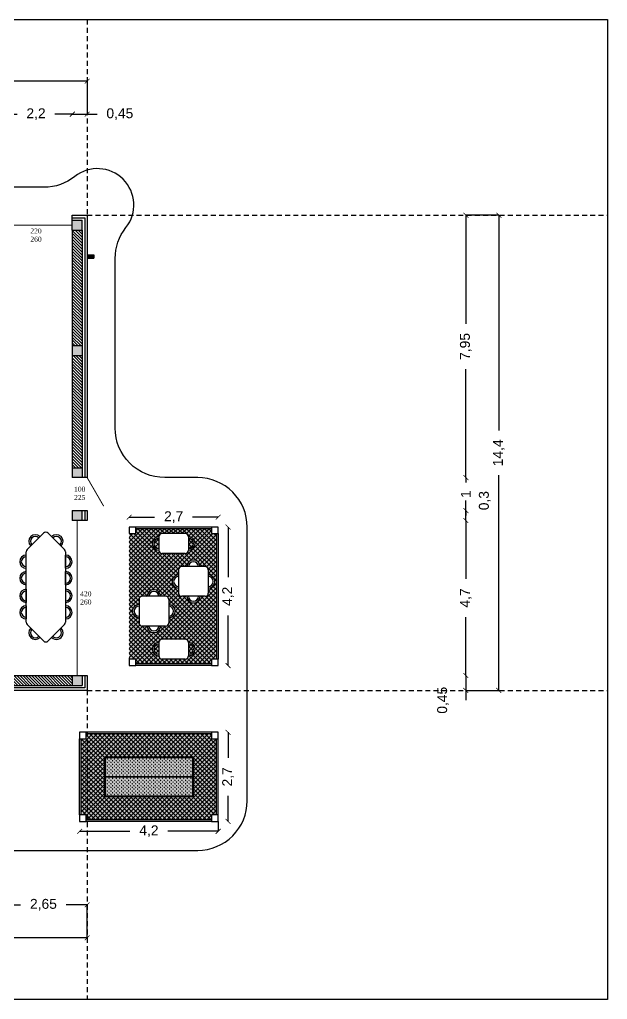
# Model space of a CAD drawing. Header units: millimetres. Extents: x 0 to 2688, y 0 to 2044.
# Drawn here: x 2570.39 to 2588.21, y 2014.14 to 2043.84 of the extents above; entities that cross this region are included whole.
import ezdxf

# ---------------------------------------------------------------- set-up
doc = ezdxf.new("R2010")
doc.units = ezdxf.units.MM
doc.linetypes.add('TRATTEGGIATA', pattern=[0.75, 0.5, -0.25])
doc.styles.get("Standard").update_dxf_attribs({"font": 'arial.ttf'})
doc.linetypes.add('ISOLAMENTO', pattern='A,0.00254,-2.54,[134,ltypeshp.shx,S=2.54,R=0,X=-2.54,Y=0],-5.08,[134,ltypeshp.shx,S=2.54,R=180,X=2.54,Y=0],-2.54', length=10.16254)
doc.dimstyles.new('ISO-25', dxfattribs={"dimtxt": 2.5, "dimasz": 2.5, "dimexe": 1.25, "dimexo": 0.625, "dimtad": 1, "dimtxsty": 'Standard', "dimcen": 2.5, "dimadec": 0, "dimazin": 0, "dimtfac": 1, "dimtmove": 0, "dimatfit": 3, "dimfxl": 1, "dimarcsym": 0})
pattern_1 = [(135, (4634.47287, -403.61022), (-0.067351921, -0.067351921), []), (225, (4634.47287, -403.61022), (0.067351921, -0.067351921), [])]

# ---------------------------------------------------------------- blocks, each defined once
blk = doc.blocks.new('MIS')
h = blk.add_hatch()
h.set_pattern_fill('ANSI31', color=6, scale=0.02, angle=450)
h.set_pattern_definition([(135, (100, 0), (-0.0449012806, -0.0449012806), [])])
h.paths.add_polyline_path([(2558.989, 2023.953), (2558.989, 2023.653), (2563.489, 2023.653), (2563.489, 2023.953)])
h.paths.add_polyline_path([(2558.689, 2029.953), (2558.689, 2023.953), (2558.989, 2023.953), (2558.989, 2029.953)])
h.paths.add_polyline_path([(2558.689, 2034.453), (2558.689, 2033.953), (2558.989, 2033.953), (2558.989, 2034.453)])
h.paths.add_polyline_path([(2558.689, 2033.653), (2558.689, 2033.553), (2558.989, 2033.553), (2558.989, 2033.653)])
h.paths.add_polyline_path([(2558.689, 2030.353), (2558.689, 2030.253), (2558.989, 2030.253), (2558.989, 2030.353)])
h.paths.add_polyline_path([(2558.989, 2030.253), (2558.989, 2029.953), (2559.089, 2029.953), (2559.089, 2030.253)])
h.paths.add_polyline_path([(2558.689, 2037.453), (2558.689, 2035.953), (2558.989, 2035.953), (2559.014, 2035.953), (2559.014, 2036.103), (2558.989, 2036.103), (2558.989, 2037.453)])
h.paths.add_polyline_path([(2558.989, 2037.753), (2558.989, 2037.453), (2559.839, 2037.453), (2559.839, 2036.103), (2559.814, 2036.103), (2559.814, 2035.953), (2559.839, 2035.953), (2559.989, 2035.953), (2560.014, 2035.953), (2560.014, 2036.103), (2559.989, 2036.103), (2559.989, 2037.453), (2560.839, 2037.453), (2560.839, 2036.103), (2560.814, 2036.103), (2560.814, 2035.953), (2560.839, 2035.953), (2560.989, 2035.953), (2561.014, 2035.953), (2561.014, 2036.103), (2560.989, 2036.103), (2560.989, 2037.453), (2561.839, 2037.453), (2561.839, 2036.103), (2561.814, 2036.103), (2561.814, 2035.953), (2561.839, 2035.953), (2561.989, 2035.953), (2562.014, 2035.953), (2562.014, 2036.103), (2561.989, 2036.103), (2561.989, 2037.453), (2562.839, 2037.453), (2562.839, 2036.103), (2562.814, 2036.103), (2562.814, 2035.953), (2562.839, 2035.953), (2562.839, 2035.303), (2564.089, 2035.303), (2564.089, 2035.453), (2562.989, 2035.453), (2562.989, 2037.453), (2563.489, 2037.453), (2563.489, 2037.753)])
h.paths.add_polyline_path([(2563.789, 2037.753), (2563.789, 2037.453), (2564.589, 2037.453), (2564.589, 2037.753)])
h.paths.add_polyline_path([(2565.189, 2037.753), (2565.189, 2035.453), (2565.089, 2035.453), (2565.089, 2035.303), (2565.189, 2035.303), (2565.189, 2032.203), (2565.489, 2032.203), (2565.489, 2032.303), (2566.489, 2032.303), (2566.489, 2029.953), (2566.639, 2029.953), (2566.639, 2032.303), (2569.789, 2032.303), (2569.789, 2033.653), (2569.489, 2033.653), (2569.489, 2032.453), (2566.989, 2032.453), (2566.989, 2032.478), (2566.839, 2032.478), (2566.839, 2032.453), (2565.489, 2032.453), (2565.489, 2033.303), (2566.839, 2033.303), (2566.839, 2033.278), (2566.989, 2033.278), (2566.989, 2033.478), (2566.839, 2033.478), (2566.839, 2033.453), (2565.489, 2033.453), (2565.489, 2034.303), (2566.839, 2034.303), (2566.839, 2034.278), (2566.989, 2034.278), (2566.989, 2034.478), (2566.839, 2034.478), (2566.839, 2034.453), (2565.489, 2034.453), (2565.489, 2035.303), (2566.839, 2035.303), (2566.839, 2035.278), (2566.989, 2035.278), (2566.989, 2035.303), (2567.639, 2035.303), (2567.639, 2036.353), (2567.489, 2036.353), (2567.489, 2035.453), (2565.489, 2035.453), (2565.489, 2037.753)])
h.paths.add_polyline_path([(2569.489, 2036.353), (2569.489, 2033.953), (2569.789, 2033.953), (2569.789, 2036.353)], flags=17)
h.paths.add_polyline_path([(2571.989, 2037.453), (2571.989, 2033.953), (2572.289, 2033.953), (2572.289, 2037.453)])
h.paths.add_polyline_path([(2571.989, 2033.653), (2571.989, 2030.253), (2572.289, 2030.253), (2572.289, 2033.653)])
h.paths.add_polyline_path([(2570.089, 2023.953), (2570.089, 2023.653), (2571.989, 2023.653), (2571.989, 2023.953)])
h.paths.add_polyline_path([(2565.189, 2031.203), (2565.189, 2030.253), (2564.189, 2030.253), (2564.189, 2033.953), (2563.789, 2033.953), (2563.789, 2033.653), (2564.039, 2033.653), (2564.039, 2030.253), (2563.789, 2030.253), (2563.789, 2029.953), (2565.489, 2029.953), (2565.489, 2031.203)])
h.paths.add_polyline_path([(2560.089, 2030.253), (2560.089, 2029.953), (2563.489, 2029.953), (2563.489, 2030.253)])
h.paths.add_polyline_path([(2558.989, 2033.953), (2558.989, 2033.653), (2563.489, 2033.653), (2563.489, 2033.953)])
h.paths.add_polyline_path([(2558.689, 2031.353), (2558.989, 2031.353), (2558.989, 2032.553), (2558.689, 2032.553)])
h = blk.add_hatch(color=6)
h.dxf.hatch_style = 1
h.paths.add_polyline_path([(2565.789, 2023.953), (2565.489, 2023.953), (2565.489, 2023.653), (2565.789, 2023.653)])
h.paths.add_polyline_path([(2567.789, 2023.953), (2567.789, 2023.653), (2568.089, 2023.653), (2568.089, 2023.953)])
h.paths.add_polyline_path([(2572.289, 2023.953), (2571.989, 2023.953), (2571.989, 2023.653), (2572.289, 2023.653)])
h.paths.add_polyline_path([(2570.089, 2023.653), (2570.089, 2023.953), (2569.789, 2023.953), (2569.789, 2023.653)])
h.paths.add_polyline_path([(2572.289, 2028.653), (2572.289, 2028.953), (2571.989, 2028.953), (2571.989, 2028.653)])
h.paths.add_polyline_path([(2569.789, 2030.253), (2569.489, 2030.253), (2569.489, 2029.953), (2569.789, 2029.953)])
h.paths.add_polyline_path([(2572.289, 2030.253), (2571.989, 2030.253), (2571.989, 2029.953), (2572.289, 2029.953)])
h.paths.add_polyline_path([(2571.989, 2033.953), (2571.989, 2033.653), (2572.289, 2033.653), (2572.289, 2033.953)])
h.paths.add_polyline_path([(2571.989, 2037.453), (2572.289, 2037.453), (2572.289, 2037.753), (2571.989, 2037.753)])
h.paths.add_polyline_path([(2569.789, 2037.753), (2569.489, 2037.753), (2569.489, 2037.453), (2569.789, 2037.453)])
h.paths.add_polyline_path([(2563.789, 2037.753), (2563.489, 2037.753), (2563.489, 2037.453), (2563.563, 2037.453), (2563.789, 2037.453)])
h.paths.add_polyline_path([(2563.789, 2033.953), (2563.489, 2033.953), (2563.489, 2033.653), (2563.789, 2033.653)])
h.paths.add_polyline_path([(2563.489, 2029.953), (2563.789, 2029.953), (2563.789, 2030.253), (2563.489, 2030.253)])
h.paths.add_polyline_path([(2558.989, 2033.953), (2558.689, 2033.953), (2558.689, 2033.653), (2558.989, 2033.653)])
h.paths.add_polyline_path([(2558.689, 2030.253), (2558.689, 2029.953), (2558.989, 2029.953), (2558.989, 2030.253)])
h.paths.add_polyline_path([(2558.989, 2037.453), (2558.989, 2037.753), (2558.689, 2037.753), (2558.689, 2037.453)])
h.paths.add_polyline_path([(2558.689, 2023.653), (2558.989, 2023.653), (2558.989, 2023.953), (2558.689, 2023.953)])
h.paths.add_polyline_path([(2563.789, 2023.653), (2563.789, 2023.953), (2563.489, 2023.953), (2563.489, 2023.653)])
at = {"true_color": 0x9e623d, "transparency": 33554687}
h = blk.add_hatch(color=25, dxfattribs=at)
h.paths.add_polyline_path([(2572.639, 2036.703), (2572.589, 2036.703), (2572.589, 2036.603), (2572.639, 2036.603)])
h.paths.add_polyline_path([(2572.589, 2036.703), (2572.489, 2036.703), (2572.489, 2036.603), (2572.589, 2036.603)])
h.paths.add_polyline_path([(2572.489, 2036.703), (2572.439, 2036.703), (2572.439, 2036.603), (2572.489, 2036.603)])
at = {"true_color": 0xa19f8c, "transparency": 33554564}
h = blk.add_hatch(color=253, dxfattribs=at)
h.paths.add_polyline_path([(2573.911, 2028.403), (2573.911, 2028.253), (2573.711, 2028.253), (2573.711, 2024.453), (2573.911, 2024.453), (2573.911, 2024.303), (2576.211, 2024.303), (2576.211, 2024.453), (2576.361, 2024.453), (2576.361, 2028.253), (2576.211, 2028.253), (2576.211, 2028.403)])
h.paths.add_polyline_path([(2575.511, 2024.953, -1), (2575.511, 2024.553, -0.414214), (2575.411, 2024.453), (2574.711, 2024.453, -0.414214), (2574.611, 2024.553, -1), (2574.611, 2024.953, -0.414214), (2574.711, 2025.053), (2575.411, 2025.053, -0.414214)], flags=16)
h.paths.add_polyline_path([(2575.511, 2024.903, -1), (2575.511, 2024.603)], flags=0)
h.paths.add_polyline_path([(2575.461, 2026.353), (2575.311, 2026.353, -0.414214), (2575.211, 2026.453), (2575.211, 2026.603, -1), (2575.211, 2027.003), (2575.211, 2027.153, -0.414214), (2575.311, 2027.253), (2575.461, 2027.253, -1), (2575.861, 2027.253), (2576.011, 2027.253, -0.414214), (2576.111, 2027.153), (2576.111, 2027.003, -1), (2576.111, 2026.603), (2576.111, 2026.453, -0.414214), (2576.011, 2026.353), (2575.861, 2026.353, -1)], flags=16)
h.paths.add_polyline_path([(2574.911, 2025.703), (2574.911, 2025.553, -0.414214), (2574.811, 2025.453), (2574.661, 2025.453, -1), (2574.261, 2025.453), (2574.111, 2025.453, -0.414214), (2574.011, 2025.553), (2574.011, 2025.703, -1), (2574.011, 2026.103), (2574.011, 2026.253, -0.414214), (2574.111, 2026.353), (2574.261, 2026.353, -1), (2574.661, 2026.353), (2574.811, 2026.353, -0.414214), (2574.911, 2026.253), (2574.911, 2026.103, -1)], flags=16)
h.paths.add_polyline_path([(2574.611, 2024.603, -1), (2574.611, 2024.903)], flags=0)
h.paths.add_polyline_path([(2575.411, 2027.653), (2574.711, 2027.653, -0.414214), (2574.611, 2027.753, -1), (2574.611, 2028.153, -0.414214), (2574.711, 2028.253), (2575.411, 2028.253, -0.414214), (2575.511, 2028.153, -1), (2575.511, 2027.753, -0.414214)], flags=16)
h.paths.add_polyline_path([(2575.511, 2028.103, -1), (2575.511, 2027.803)], flags=0)
h.paths.add_polyline_path([(2574.611, 2027.803, -1), (2574.611, 2028.103)], flags=0)
at = {"true_color": 0xffffff, "transparency": 33554687}
h = blk.add_hatch(dxfattribs=at)
h.set_pattern_fill('ANSI37', scale=0.03, angle=90, style=0)
h.set_pattern_definition(pattern_1)
h.paths.add_polyline_path([(2576.211, 2028.253), (2576.211, 2028.403), (2573.911, 2028.403), (2573.911, 2028.253), (2573.711, 2028.253), (2573.711, 2024.453), (2573.911, 2024.453), (2573.911, 2024.303), (2576.211, 2024.303), (2576.211, 2024.453), (2576.361, 2024.453), (2576.361, 2028.253)])
h.paths.add_polyline_path([(2575.461, 2026.353), (2575.311, 2026.353, -0.414214), (2575.211, 2026.453), (2575.211, 2026.603, -1), (2575.211, 2027.003), (2575.211, 2027.153, -0.414214), (2575.311, 2027.253), (2575.461, 2027.253, -1), (2575.861, 2027.253), (2576.011, 2027.253, -0.414214), (2576.111, 2027.153), (2576.111, 2027.003, -1), (2576.111, 2026.603), (2576.111, 2026.453, -0.414214), (2576.011, 2026.353), (2575.861, 2026.353, -1)], flags=16)
h.paths.add_polyline_path([(2575.511, 2024.553, -0.414214), (2575.411, 2024.453), (2574.711, 2024.453, -0.414214), (2574.611, 2024.553, -1), (2574.611, 2024.953, -0.414214), (2574.711, 2025.053), (2575.411, 2025.053, -0.414214), (2575.511, 2024.953, -1)], flags=16)
h.paths.add_polyline_path([(2575.511, 2024.603), (2575.511, 2024.903, -1)], flags=0)
h.paths.add_polyline_path([(2574.911, 2025.703), (2574.911, 2025.553, -0.414214), (2574.811, 2025.453), (2574.661, 2025.453, -1), (2574.261, 2025.453), (2574.111, 2025.453, -0.414214), (2574.011, 2025.553), (2574.011, 2025.703, -1), (2574.011, 2026.103), (2574.011, 2026.253, -0.414214), (2574.111, 2026.353), (2574.261, 2026.353, -1), (2574.661, 2026.353), (2574.811, 2026.353, -0.414214), (2574.911, 2026.253), (2574.911, 2026.103, -1)], flags=16)
h.paths.add_polyline_path([(2574.611, 2024.603, -1), (2574.611, 2024.903)], flags=0)
h.paths.add_polyline_path([(2575.411, 2027.653), (2574.711, 2027.653, -0.414214), (2574.611, 2027.753, -1), (2574.611, 2028.153, -0.414214), (2574.711, 2028.253), (2575.411, 2028.253, -0.414214), (2575.511, 2028.153, -1), (2575.511, 2027.753, -0.414214)], flags=16)
h.paths.add_polyline_path([(2575.511, 2028.103, -1), (2575.511, 2027.803)], flags=0)
h.paths.add_polyline_path([(2574.611, 2027.803, -1), (2574.611, 2028.103)], flags=0)
h = blk.add_hatch(color=7, dxfattribs=at)
h.paths.add_polyline_path([(2575.511, 2024.903), (2575.511, 2024.603, 1)])
h.paths.add_polyline_path([(2574.611, 2024.603), (2574.611, 2024.903, 1)])
h.paths.add_polyline_path([(2574.611, 2027.803), (2574.611, 2028.103, 1)])
h.paths.add_polyline_path([(2575.511, 2027.803, 1), (2575.511, 2028.103)])
at = {"true_color": 0xa19f8c, "transparency": 33554564}
h = blk.add_hatch(color=253, dxfattribs=at)
h.paths.add_polyline_path([(2576.211, 2019.581), (2576.211, 2019.731), (2576.361, 2019.731), (2576.361, 2022.031), (2576.211, 2022.031), (2576.211, 2022.181), (2572.411, 2022.181), (2572.411, 2022.031), (2572.261, 2022.031), (2572.261, 2019.731), (2572.411, 2019.731), (2572.411, 2019.581)])
h.paths.add_polyline_path([(2572.961, 2021.481), (2572.961, 2020.281), (2575.661, 2020.281), (2575.661, 2021.481)], flags=16)
at = {"true_color": 0xffffff, "transparency": 33554687}
h = blk.add_hatch(dxfattribs=at)
h.set_pattern_fill('ANSI37', scale=0.03, angle=90, style=0)
h.set_pattern_definition(pattern_1)
h.paths.add_polyline_path([(2572.411, 2022.181), (2572.411, 2022.031), (2572.261, 2022.031), (2572.261, 2019.731), (2572.411, 2019.731), (2572.411, 2019.581), (2576.211, 2019.581), (2576.211, 2019.731), (2576.361, 2019.731), (2576.361, 2022.031), (2576.211, 2022.031), (2576.211, 2022.181)])
h.paths.add_polyline_path([(2575.661, 2020.281), (2575.661, 2021.481), (2572.961, 2021.481), (2572.961, 2020.281)], flags=16)
at = {"true_color": 0xc8dfa5, "transparency": 33554687}
h = blk.add_hatch(color=9, dxfattribs=at)
h.paths.add_polyline_path([(2572.961, 2020.281), (2575.661, 2020.281), (2575.661, 2021.481), (2572.961, 2021.481)])
h.paths.add_polyline_path([(2572.981, 2020.891), (2575.641, 2020.891), (2575.641, 2021.461), (2572.981, 2021.461)], flags=16)
h.paths.add_polyline_path([(2572.981, 2020.301), (2575.641, 2020.301), (2575.641, 2020.871), (2572.981, 2020.871)], flags=16)
at = {"transparency": 33554687}
h = blk.add_hatch(color=26, dxfattribs=at)
h.paths.add_polyline_path([(2572.981, 2020.871), (2572.981, 2020.301), (2575.641, 2020.301), (2575.641, 2020.871)])
h.paths.add_polyline_path([(2572.981, 2021.461), (2572.981, 2020.891), (2575.641, 2020.891), (2575.641, 2021.461)])
at = {"true_color": 0x83b13e, "transparency": 33554687}
h = blk.add_hatch(dxfattribs=at)
h.set_pattern_fill('GRASS', color=65, scale=0.003, angle=90, style=0)
h.set_pattern_definition([(180, (100, 0), (-0.0538815367, -0.0538815367), [0.0142875, -0.0934755734]), (135, (100, 0), (-0.0538815367, -0.0538815367), [0.0142875, -0.0619125]), (225, (100, 0), (0.0538815367, -0.0538815367), [0.0142875, -0.0619125])])
h.paths.add_polyline_path([(2572.981, 2020.871), (2572.981, 2020.301), (2575.641, 2020.301), (2575.641, 2020.871)])
h.paths.add_polyline_path([(2575.641, 2020.891), (2575.641, 2021.461), (2572.981, 2021.461), (2572.981, 2020.891)])
for p, q in [((2571.989, 2037.453), (2571.989, 2037.903)), ((2571.989, 2037.753), (2572.289, 2037.753)), ((2572.289, 2037.453), (2572.289, 2037.753)), ((2571.989, 2037.453), (2572.289, 2037.453)), ((2571.989, 2037.453), (2571.989, 2029.953)), ((2572.289, 2037.453), (2572.289, 2029.953)), ((2572.439, 2036.703), (2572.639, 2036.703)), ((2572.439, 2036.703), (2572.439, 2036.603)), ((2572.439, 2036.603), (2572.639, 2036.603)), ((2572.489, 2036.703), (2572.489, 2036.603)), ((2572.589, 2036.703), (2572.589, 2036.603)), ((2572.639, 2036.703), (2572.639, 2036.603)), ((2571.989, 2033.953), (2572.289, 2033.953)), ((2571.989, 2033.653), (2572.289, 2033.653)), ((2571.989, 2030.253), (2572.289, 2030.253)), ((2572.439, 2029.953), (2571.989, 2029.953)), ((2571.989, 2028.953), (2572.439, 2028.953)), ((2571.989, 2028.953), (2571.989, 2028.653)), ((2572.289, 2028.653), (2572.289, 2028.953)), ((2572.439, 2028.653), (2571.989, 2028.653)), ((2571.119, 2028.268), (2570.624, 2027.773)), ((2571.755, 2027.773), (2571.26, 2028.268)), ((2573.911, 2028.453), (2573.711, 2028.453)), ((2573.711, 2028.453), (2573.711, 2028.253)), ((2573.711, 2028.253), (2573.911, 2028.253)), ((2573.911, 2028.253), (2573.911, 2028.453)), ((2575.411, 2028.253), (2574.711, 2028.253)), ((2576.411, 2028.453), (2576.211, 2028.453)), ((2576.211, 2028.453), (2576.211, 2028.253)), ((2576.211, 2028.253), (2576.411, 2028.253)), ((2576.411, 2028.253), (2576.411, 2028.453)), ((2574.611, 2028.153), (2574.611, 2027.753)), ((2575.511, 2028.153), (2575.511, 2027.753)), ((2570.594, 2025.566), (2570.594, 2027.703)), ((2571.784, 2027.703), (2571.784, 2025.566)), ((2575.411, 2027.653), (2574.711, 2027.653)), ((2570.594, 2027.203), (2570.594, 2027.603)), ((2571.784, 2027.203), (2571.784, 2027.603)), ((2570.594, 2026.703), (2570.594, 2027.103)), ((2571.784, 2026.703), (2571.784, 2027.103)), ((2575.211, 2027.153), (2575.211, 2026.453)), ((2576.011, 2027.253), (2575.311, 2027.253)), ((2576.111, 2027.153), (2576.111, 2026.453)), ((2570.594, 2026.566), (2570.594, 2026.166)), ((2571.784, 2026.566), (2571.784, 2026.166)), ((2574.011, 2026.253), (2574.011, 2025.553)), ((2574.811, 2026.353), (2574.111, 2026.353)), ((2574.911, 2026.253), (2574.911, 2025.553)), ((2576.011, 2026.353), (2575.311, 2026.353)), ((2570.594, 2026.066), (2570.594, 2025.666)), ((2571.784, 2026.066), (2571.784, 2025.666)), ((2570.624, 2025.495), (2571.119, 2025)), ((2571.26, 2025), (2571.755, 2025.495)), ((2574.811, 2025.453), (2574.111, 2025.453)), ((2574.611, 2024.953), (2574.611, 2024.553)), ((2575.411, 2025.053), (2574.711, 2025.053)), ((2575.511, 2024.953), (2575.511, 2024.553)), ((2573.911, 2024.453), (2573.711, 2024.453)), ((2573.711, 2024.453), (2573.711, 2024.253)), ((2573.911, 2024.253), (2573.911, 2024.453)), ((2575.411, 2024.453), (2574.711, 2024.453)), ((2576.411, 2024.453), (2576.211, 2024.453)), ((2576.211, 2024.453), (2576.211, 2024.253)), ((2576.411, 2024.253), (2576.411, 2024.453)), ((2573.711, 2024.253), (2573.911, 2024.253)), ((2576.211, 2024.253), (2576.411, 2024.253)), ((2569.789, 2023.953), (2572.439, 2023.953)), ((2571.989, 2023.953), (2571.989, 2023.653)), ((2572.289, 2023.953), (2572.289, 2023.653)), ((2569.789, 2023.653), (2572.289, 2023.653)), ((2572.411, 2022.231), (2572.211, 2022.231)), ((2572.211, 2022.231), (2572.211, 2022.031)), ((2572.211, 2022.031), (2572.411, 2022.031)), ((2572.211, 2019.731), (2572.211, 2022.031)), ((2572.411, 2022.031), (2572.411, 2022.231)), ((2576.411, 2022.231), (2576.211, 2022.231)), ((2576.211, 2022.231), (2576.211, 2022.031)), ((2576.211, 2022.031), (2576.411, 2022.031)), ((2576.411, 2022.031), (2576.411, 2022.231)), ((2572.411, 2019.731), (2572.211, 2019.731)), ((2572.211, 2019.731), (2572.211, 2019.531)), ((2572.411, 2019.531), (2572.411, 2019.731)), ((2576.411, 2019.731), (2576.211, 2019.731)), ((2576.211, 2019.731), (2576.211, 2019.531)), ((2576.411, 2019.531), (2576.411, 2019.731)), ((2572.211, 2019.531), (2572.411, 2019.531)), ((2576.211, 2019.531), (2576.411, 2019.531))]:
    blk.add_line(p, q)
blk.add_lwpolyline([(2557.689, 2036.596), (2557.689, 2024.809, -0.169472), (2557.364, 2023.876, 0.892135), (2558.913, 2022.327, -0.169472), (2559.846, 2022.653), (2562.289, 2022.653, -0.414214), (2563.789, 2021.153), (2563.789, 2020.153, 0.414214), (2565.289, 2018.653), (2575.789, 2018.653, 0.414214), (2577.289, 2020.153), (2577.289, 2028.453, 0.414214), (2575.789, 2029.953), (2574.789, 2029.953, -0.414214), (2573.289, 2031.453), (2573.289, 2036.596, -0.169472), (2573.615, 2037.529, 0.892135), (2572.066, 2039.078, -0.169472), (2571.133, 2038.753), (2559.846, 2038.753, -0.169472), (2558.913, 2039.078, 0.892135), (2557.364, 2037.529, -0.169472)], format="xyb", close=True)
for points in [[(2571.989, 2037.903), (2572.439, 2037.903), (2572.439, 2029.953)], [(2572.439, 2028.953), (2572.439, 2028.653)], [(2576.211, 2028.453), (2573.911, 2028.453)], [(2576.211, 2028.403), (2573.911, 2028.403)], [(2576.361, 2028.253), (2576.361, 2024.453)], [(2576.411, 2028.253), (2576.411, 2024.453)], [(2576.211, 2024.303), (2573.911, 2024.303)], [(2576.211, 2024.253), (2573.911, 2024.253)], [(2572.439, 2023.953), (2572.439, 2023.503), (2569.789, 2023.503)], [(2572.261, 2019.731), (2572.261, 2022.031)], [(2576.211, 2022.231), (2572.411, 2022.231)], [(2576.211, 2022.181), (2572.411, 2022.181)], [(2576.361, 2019.731), (2576.361, 2022.031)], [(2576.411, 2019.731), (2576.411, 2022.031)], [(2576.211, 2019.581), (2572.411, 2019.581)], [(2576.211, 2019.531), (2572.411, 2019.531)]]:
    blk.add_lwpolyline(points)
at = {"linetype": 'ISOLAMENTO', "ltscale": 0.007}
for points in [[(2571.989, 2037.828), (2572.364, 2037.828), (2572.364, 2029.953)], [(2572.364, 2028.953), (2572.364, 2028.653)], [(2572.364, 2023.953), (2572.364, 2023.578), (2569.789, 2023.578)]]:
    blk.add_lwpolyline(points, dxfattribs=at)
at = {"color": 152, "true_color": 0x2776bb, "const_width": 0.03}
for points in [[(2569.789, 2037.603), (2571.989, 2037.603)], [(2572.139, 2028.653), (2572.139, 2023.953)]]:
    blk.add_lwpolyline(points, dxfattribs=at)
at = {"color": 116, "true_color": 0x136734, "const_width": 0.03}
blk.add_lwpolyline([(2572.439, 2029.953), (2572.939, 2029.087)], dxfattribs=at)
for points in [[(2572.961, 2020.281), (2575.661, 2020.281), (2575.661, 2021.481), (2572.961, 2021.481)], [(2572.981, 2020.891), (2575.641, 2020.891), (2575.641, 2021.461), (2572.981, 2021.461)], [(2572.981, 2020.301), (2575.641, 2020.301), (2575.641, 2020.871), (2572.981, 2020.871)]]:
    blk.add_lwpolyline(points, close=True)
for centre, radius, start, end in [((2570.871, 2028.021), 0.2, 45, 225), ((2571.189, 2028.198), 0.1, 45, 135), ((2571.508, 2028.021), 0.2, 315, 135), ((2574.711, 2028.153), 0.1, 90, 180), ((2575.411, 2028.153), 0.1, 0, 90), ((2570.871, 2028.021), 0.15, 45, 225), ((2571.508, 2028.021), 0.15, 315, 135), ((2574.611, 2027.953), 0.2, 90, 270), ((2574.611, 2027.953), 0.15, 90, 270), ((2575.511, 2027.953), 0.2, 270, 90), ((2575.511, 2027.953), 0.15, 270, 90), ((2570.694, 2027.703), 0.1, 135, 180), ((2571.684, 2027.703), 0.1, 0, 45), ((2574.711, 2027.753), 0.1, 180, 270), ((2575.411, 2027.753), 0.1, 270, 0), ((2570.594, 2027.403), 0.2, 90, 270), ((2570.594, 2027.403), 0.15, 90, 270), ((2571.784, 2027.403), 0.2, 270, 90), ((2571.784, 2027.403), 0.15, 270, 90), ((2575.661, 2027.253), 0.2, 0, 180), ((2575.661, 2027.253), 0.15, 0, 180), ((2570.594, 2026.903), 0.2, 90, 270), ((2570.594, 2026.903), 0.15, 90, 270), ((2571.784, 2026.903), 0.2, 270, 90), ((2571.784, 2026.903), 0.15, 270, 90), ((2575.311, 2027.153), 0.1, 90, 180), ((2576.011, 2027.153), 0.1, 0, 90), ((2575.211, 2026.803), 0.2, 90, 270), ((2575.211, 2026.803), 0.15, 90, 270), ((2576.111, 2026.803), 0.2, 270, 90), ((2576.111, 2026.803), 0.15, 270, 90), ((2570.594, 2026.366), 0.2, 90, 270), ((2570.594, 2026.366), 0.15, 90, 270), ((2571.784, 2026.366), 0.2, 270, 90), ((2571.784, 2026.366), 0.15, 270, 90), ((2574.461, 2026.353), 0.2, 0, 180), ((2574.461, 2026.353), 0.15, 0, 180), ((2575.311, 2026.453), 0.1, 180, 270), ((2576.011, 2026.453), 0.1, 270, 0), ((2574.111, 2026.253), 0.1, 90, 180), ((2574.811, 2026.253), 0.1, 0, 90), ((2575.661, 2026.353), 0.2, 180, 0), ((2575.661, 2026.353), 0.15, 180, 0), ((2570.594, 2025.866), 0.2, 90, 270), ((2570.594, 2025.866), 0.15, 90, 270), ((2571.784, 2025.866), 0.2, 270, 90), ((2571.784, 2025.866), 0.15, 270, 90), ((2574.011, 2025.903), 0.2, 90, 270), ((2574.011, 2025.903), 0.15, 90, 270), ((2574.911, 2025.903), 0.2, 270, 90), ((2574.911, 2025.903), 0.15, 270, 90), ((2570.694, 2025.566), 0.1, 180, 225), ((2571.684, 2025.566), 0.1, 315, 0), ((2574.111, 2025.553), 0.1, 180, 270), ((2574.811, 2025.553), 0.1, 270, 0), ((2570.871, 2025.248), 0.2, 135, 315), ((2570.871, 2025.248), 0.15, 135, 315), ((2571.508, 2025.248), 0.2, 225, 45), ((2571.508, 2025.248), 0.15, 225, 45), ((2574.461, 2025.453), 0.2, 180, 0), ((2574.461, 2025.453), 0.15, 180, 0), ((2571.189, 2025.071), 0.1, 225, 315), ((2574.611, 2024.753), 0.2, 90, 270), ((2574.711, 2024.953), 0.1, 90, 180), ((2575.411, 2024.953), 0.1, 0, 90), ((2575.511, 2024.753), 0.2, 270, 90), ((2574.611, 2024.753), 0.15, 90, 270), ((2575.511, 2024.753), 0.15, 270, 90), ((2574.711, 2024.553), 0.1, 180, 270), ((2575.411, 2024.553), 0.1, 270, 0)]:
    blk.add_arc(centre, radius, start, end)
at = {"color": 159, "linetype": 'TRATTEGGIATA', "ltscale": 0.3, "true_color": 0x22346e, "char_height": 0.15, "attachment_point": 3}
for s, insert in [('\\pxqc;{\\fTimes New Roman|b0|i0|c0|p18;220\\P260}', (2571.068, 2037.503)), ('\\pxqc;{\\fTimes New Roman|b0|i0|c0|p18;420\\P260}', (2572.578, 2026.504))]:
    blk.add_mtext_dynamic_manual_height_columns(s, width=0.35764, gutter_width=12.5, heights=[0], dxfattribs=dict(at, insert=insert))
at = {"color": 116, "true_color": 0x136734, "insert": (2572.393, 2029.274), "char_height": 0.15, "attachment_point": 9}
blk.add_mtext_dynamic_manual_height_columns('\\pxqc;{\\fTimes New Roman|b0|i0|c0|p18;100\\P225}', width=0.35764, gutter_width=12.5, heights=[0], dxfattribs=at)
blk = doc.blocks.new('_ArchTick')
at = {"color": 0, "linetype": 'ByBlock', "const_width": 0.15}
blk.add_lwpolyline([(-0.5, -0.5), (0.5, 0.5)], dxfattribs=at)
blk = doc.blocks.new('*D7')
at = {"color": 0, "lineweight": -2, "transparency": 16777216}
for p, q in [((2584.916, 2037.903), (2584.916, 2031.377)), ((2584.916, 2023.503), (2584.916, 2030.028))]:
    blk.add_line(p, q, dxfattribs=at)
at = {"layer": 'Defpoints', "color": 0, "transparency": 16777216}
for p in [(2572.439, 2037.903), (2572.439, 2023.503), (2584.916, 2023.503)]:
    blk.add_point(p, dxfattribs=at)
at = {"color": 0, "lineweight": -2, "transparency": 16777216, "xscale": 0.15, "yscale": 0.15, "zscale": 0.15}
for p, rotation in [((2584.916, 2037.903), 90), ((2584.916, 2023.503), 270)]:
    blk.add_blockref('_ArchTick', p, dxfattribs=dict(at, rotation=rotation))
at = {"color": 0, "transparency": 16777216, "insert": (2584.916, 2030.703), "char_height": 0.3, "attachment_point": 5, "rotation": 90}
blk.add_mtext('14,4', dxfattribs=at)
blk = doc.blocks.new('*D10')
at = {"color": 0, "lineweight": -2, "transparency": 16777216}
for p, q in [((2583.916, 2037.903), (2583.916, 2034.617)), ((2583.916, 2029.953), (2583.916, 2033.238))]:
    blk.add_line(p, q, dxfattribs=at)
at = {"layer": 'Defpoints', "color": 0, "transparency": 16777216}
for p in [(2572.439, 2037.903), (2572.439, 2029.953), (2583.916, 2029.953)]:
    blk.add_point(p, dxfattribs=at)
at = {"color": 0, "lineweight": -2, "transparency": 16777216, "xscale": 0.15, "yscale": 0.15, "zscale": 0.15}
for p, rotation in [((2583.916, 2037.903), 90), ((2583.916, 2029.953), 270)]:
    blk.add_blockref('_ArchTick', p, dxfattribs=dict(at, rotation=rotation))
at = {"color": 0, "transparency": 16777216, "insert": (2583.916, 2033.928), "char_height": 0.3, "attachment_point": 5, "rotation": 90}
blk.add_mtext('7,95', dxfattribs=at)
blk = doc.blocks.new('*D11')
at = {"color": 0, "lineweight": -2, "transparency": 16777216}
for p, q in [((2583.916, 2029.953), (2583.916, 2030.103)), ((2583.916, 2029.953), (2583.916, 2029.808)), ((2583.916, 2028.953), (2583.916, 2029.097)), ((2583.916, 2028.953), (2583.916, 2028.803))]:
    blk.add_line(p, q, dxfattribs=at)
at = {"layer": 'Defpoints', "color": 0, "transparency": 16777216}
for p in [(2572.439, 2029.953), (2572.439, 2028.953), (2583.916, 2028.953)]:
    blk.add_point(p, dxfattribs=at)
at = {"color": 0, "lineweight": -2, "transparency": 16777216, "xscale": 0.15, "yscale": 0.15, "zscale": 0.15}
for p, rotation in [((2583.916, 2029.953), 270), ((2583.916, 2028.953), 90)]:
    blk.add_blockref('_ArchTick', p, dxfattribs=dict(at, rotation=rotation))
at = {"color": 0, "transparency": 16777216, "insert": (2583.916, 2029.453), "char_height": 0.3, "attachment_point": 5, "rotation": 90}
blk.add_mtext('1', dxfattribs=at)
blk = doc.blocks.new('*D12')
at = {"color": 0, "lineweight": -2, "transparency": 16777216}
for p, q in [((2583.916, 2028.653), (2583.916, 2026.882)), ((2583.916, 2023.953), (2583.916, 2025.723))]:
    blk.add_line(p, q, dxfattribs=at)
at = {"layer": 'Defpoints', "color": 0, "transparency": 16777216}
for p in [(2572.439, 2028.653), (2583.916, 2028.653), (2572.439, 2023.953)]:
    blk.add_point(p, dxfattribs=at)
at = {"color": 0, "lineweight": -2, "transparency": 16777216, "xscale": 0.15, "yscale": 0.15, "zscale": 0.15}
for p, rotation in [((2583.916, 2028.653), 90), ((2583.916, 2023.953), 270)]:
    blk.add_blockref('_ArchTick', p, dxfattribs=dict(at, rotation=rotation))
at = {"color": 0, "transparency": 16777216, "insert": (2583.916, 2026.303), "char_height": 0.3, "attachment_point": 5, "rotation": 90}
blk.add_mtext('4,7', dxfattribs=at)
blk = doc.blocks.new('*D13')
at = {"color": 0, "lineweight": -2, "transparency": 16777216}
for p, q in [((2583.916, 2028.953), (2583.916, 2029.253)), ((2583.916, 2028.653), (2583.916, 2028.953)), ((2583.916, 2028.653), (2583.916, 2028.503))]:
    blk.add_line(p, q, dxfattribs=at)
at = {"layer": 'Defpoints', "color": 0, "transparency": 16777216}
for p in [(2572.439, 2028.953), (2583.916, 2028.953), (2572.439, 2028.653)]:
    blk.add_point(p, dxfattribs=at)
at = {"color": 0, "lineweight": -2, "transparency": 16777216, "xscale": 0.15, "yscale": 0.15, "zscale": 0.15}
for p, rotation in [((2583.916, 2028.953), 270), ((2583.916, 2028.653), 90)]:
    blk.add_blockref('_ArchTick', p, dxfattribs=dict(at, rotation=rotation))
at = {"color": 0, "transparency": 16777216, "insert": (2584.49, 2029.253), "char_height": 0.3, "attachment_point": 5, "rotation": 90}
blk.add_mtext('0,3', dxfattribs=at)
blk = doc.blocks.new('*D15')
at = {"color": 0, "lineweight": -2, "transparency": 16777216}
for p, q in [((2573.711, 2028.753), (2574.485, 2028.753)), ((2576.411, 2028.753), (2575.636, 2028.753))]:
    blk.add_line(p, q, dxfattribs=at)
at = {"layer": 'Defpoints', "color": 0, "transparency": 16777216}
for p in [(2576.411, 2028.753), (2573.711, 2028.453), (2576.411, 2028.453)]:
    blk.add_point(p, dxfattribs=at)
at = {"color": 0, "lineweight": -2, "transparency": 16777216, "xscale": 0.15, "yscale": 0.15, "zscale": 0.15, "rotation": 180}
blk.add_blockref('_ArchTick', (2573.711, 2028.753), dxfattribs=at)
at = {"color": 0, "lineweight": -2, "transparency": 16777216, "xscale": 0.15, "yscale": 0.15, "zscale": 0.15}
blk.add_blockref('_ArchTick', (2576.411, 2028.753), dxfattribs=at)
at = {"color": 0, "transparency": 16777216, "insert": (2575.061, 2028.753), "char_height": 0.3, "attachment_point": 5}
blk.add_mtext('2,7', dxfattribs=at)
blk = doc.blocks.new('*D16')
at = {"color": 0, "lineweight": -2, "transparency": 16777216}
for p, q in [((2576.711, 2028.453), (2576.711, 2026.93)), ((2576.711, 2024.253), (2576.711, 2025.775))]:
    blk.add_line(p, q, dxfattribs=at)
at = {"layer": 'Defpoints', "color": 0, "transparency": 16777216}
for p in [(2576.411, 2028.453), (2576.711, 2028.453), (2576.411, 2024.253)]:
    blk.add_point(p, dxfattribs=at)
at = {"color": 0, "lineweight": -2, "transparency": 16777216, "xscale": 0.15, "yscale": 0.15, "zscale": 0.15}
for p, rotation in [((2576.711, 2028.453), 90), ((2576.711, 2024.253), 270)]:
    blk.add_blockref('_ArchTick', p, dxfattribs=dict(at, rotation=rotation))
at = {"color": 0, "transparency": 16777216, "insert": (2576.711, 2026.353), "char_height": 0.3, "attachment_point": 5, "rotation": 90}
blk.add_mtext('4,2', dxfattribs=at)
blk = doc.blocks.new('*D17')
at = {"color": 0, "lineweight": -2, "transparency": 16777216}
for p, q in [((2583.916, 2023.953), (2583.916, 2024.103)), ((2583.916, 2023.953), (2583.916, 2023.503)), ((2583.916, 2023.503), (2583.916, 2023.203))]:
    blk.add_line(p, q, dxfattribs=at)
at = {"layer": 'Defpoints', "color": 0, "transparency": 16777216}
for p in [(2572.439, 2023.953), (2572.439, 2023.503), (2583.916, 2023.503)]:
    blk.add_point(p, dxfattribs=at)
at = {"color": 0, "lineweight": -2, "transparency": 16777216, "xscale": 0.15, "yscale": 0.15, "zscale": 0.15}
for p, rotation in [((2583.916, 2023.953), 270), ((2583.916, 2023.503), 90)]:
    blk.add_blockref('_ArchTick', p, dxfattribs=dict(at, rotation=rotation))
at = {"color": 0, "transparency": 16777216, "insert": (2583.226, 2023.203), "char_height": 0.3, "attachment_point": 5, "rotation": 90}
blk.add_mtext('0,45', dxfattribs=at)
blk = doc.blocks.new('*D27')
at = {"color": 0, "lineweight": -2, "transparency": 16777216}
for p, q in [((2572.211, 2019.231), (2573.733, 2019.231)), ((2576.411, 2019.231), (2574.888, 2019.231))]:
    blk.add_line(p, q, dxfattribs=at)
at = {"layer": 'Defpoints', "color": 0, "transparency": 16777216}
for p in [(2572.211, 2019.531), (2576.411, 2019.531), (2572.211, 2019.231)]:
    blk.add_point(p, dxfattribs=at)
at = {"color": 0, "lineweight": -2, "transparency": 16777216, "xscale": 0.15, "yscale": 0.15, "zscale": 0.15, "rotation": 180}
blk.add_blockref('_ArchTick', (2572.211, 2019.231), dxfattribs=at)
at = {"color": 0, "lineweight": -2, "transparency": 16777216, "xscale": 0.15, "yscale": 0.15, "zscale": 0.15}
blk.add_blockref('_ArchTick', (2576.411, 2019.231), dxfattribs=at)
at = {"color": 0, "transparency": 16777216, "insert": (2574.311, 2019.231), "char_height": 0.3, "attachment_point": 5}
blk.add_mtext('4,2', dxfattribs=at)
blk = doc.blocks.new('*D28')
at = {"color": 0, "lineweight": -2, "transparency": 16777216}
for p, q in [((2576.711, 2022.231), (2576.711, 2021.457)), ((2576.711, 2019.531), (2576.711, 2020.306))]:
    blk.add_line(p, q, dxfattribs=at)
at = {"layer": 'Defpoints', "color": 0, "transparency": 16777216}
for p in [(2576.411, 2022.231), (2576.711, 2022.231), (2576.411, 2019.531)]:
    blk.add_point(p, dxfattribs=at)
at = {"color": 0, "lineweight": -2, "transparency": 16777216, "xscale": 0.15, "yscale": 0.15, "zscale": 0.15}
for p, rotation in [((2576.711, 2022.231), 90), ((2576.711, 2019.531), 270)]:
    blk.add_blockref('_ArchTick', p, dxfattribs=dict(at, rotation=rotation))
at = {"color": 0, "transparency": 16777216, "insert": (2576.711, 2020.881), "char_height": 0.3, "attachment_point": 5, "rotation": 90}
blk.add_mtext('2,7', dxfattribs=at)
blk = doc.blocks.new('*D31')
at = {"color": 0, "lineweight": -2, "transparency": 16777216}
for p, q in [((2558.539, 2016.003), (2564.813, 2016.003)), ((2572.439, 2016.003), (2566.165, 2016.003))]:
    blk.add_line(p, q, dxfattribs=at)
at = {"layer": 'Defpoints', "color": 0, "transparency": 16777216}
for p in [(2558.539, 2023.503), (2572.439, 2023.503), (2572.439, 2016.003)]:
    blk.add_point(p, dxfattribs=at)
at = {"color": 0, "lineweight": -2, "transparency": 16777216, "xscale": 0.15, "yscale": 0.15, "zscale": 0.15, "rotation": 180}
blk.add_blockref('_ArchTick', (2558.539, 2016.003), dxfattribs=at)
at = {"color": 0, "lineweight": -2, "transparency": 16777216, "xscale": 0.15, "yscale": 0.15, "zscale": 0.15}
blk.add_blockref('_ArchTick', (2572.439, 2016.003), dxfattribs=at)
at = {"color": 0, "transparency": 16777216, "insert": (2565.489, 2016.003), "char_height": 0.3, "attachment_point": 5}
blk.add_mtext('13,9', dxfattribs=at)
blk = doc.blocks.new('*D38')
at = {"color": 0, "lineweight": -2, "transparency": 16777216}
for p, q in [((2569.789, 2017.003), (2570.421, 2017.003)), ((2572.439, 2017.003), (2571.808, 2017.003))]:
    blk.add_line(p, q, dxfattribs=at)
at = {"layer": 'Defpoints', "color": 0, "transparency": 16777216}
for p in [(2569.789, 2023.503), (2572.439, 2023.503), (2572.439, 2017.003)]:
    blk.add_point(p, dxfattribs=at)
at = {"color": 0, "lineweight": -2, "transparency": 16777216, "xscale": 0.15, "yscale": 0.15, "zscale": 0.15, "rotation": 180}
blk.add_blockref('_ArchTick', (2569.789, 2017.003), dxfattribs=at)
at = {"color": 0, "lineweight": -2, "transparency": 16777216, "xscale": 0.15, "yscale": 0.15, "zscale": 0.15}
blk.add_blockref('_ArchTick', (2572.439, 2017.003), dxfattribs=at)
at = {"color": 0, "transparency": 16777216, "insert": (2571.114, 2017.003), "char_height": 0.3, "attachment_point": 5}
blk.add_mtext('2,65', dxfattribs=at)
blk = doc.blocks.new('*D42')
at = {"color": 0, "lineweight": -2, "transparency": 16777216}
for p, q in [((2558.539, 2041.968), (2564.813, 2041.968)), ((2572.439, 2041.968), (2566.165, 2041.968))]:
    blk.add_line(p, q, dxfattribs=at)
at = {"layer": 'Defpoints', "color": 0, "transparency": 16777216}
for p in [(2572.439, 2041.968), (2558.539, 2034.468), (2572.439, 2034.468)]:
    blk.add_point(p, dxfattribs=at)
at = {"color": 0, "lineweight": -2, "transparency": 16777216, "xscale": 0.15, "yscale": 0.15, "zscale": 0.15, "rotation": 180}
blk.add_blockref('_ArchTick', (2558.539, 2041.968), dxfattribs=at)
at = {"color": 0, "lineweight": -2, "transparency": 16777216, "xscale": 0.15, "yscale": 0.15, "zscale": 0.15}
blk.add_blockref('_ArchTick', (2572.439, 2041.968), dxfattribs=at)
at = {"color": 0, "transparency": 16777216, "insert": (2565.489, 2041.968), "char_height": 0.3, "attachment_point": 5}
blk.add_mtext('13,9', dxfattribs=at)
blk = doc.blocks.new('*D48')
at = {"color": 0, "lineweight": -2, "transparency": 16777216}
for p, q in [((2569.789, 2040.968), (2570.315, 2040.968)), ((2571.989, 2040.968), (2571.463, 2040.968))]:
    blk.add_line(p, q, dxfattribs=at)
at = {"layer": 'Defpoints', "color": 0, "transparency": 16777216}
for p in [(2571.989, 2040.968), (2569.789, 2037.903), (2571.989, 2037.903)]:
    blk.add_point(p, dxfattribs=at)
at = {"color": 0, "lineweight": -2, "transparency": 16777216, "xscale": 0.15, "yscale": 0.15, "zscale": 0.15, "rotation": 180}
blk.add_blockref('_ArchTick', (2569.789, 2040.968), dxfattribs=at)
at = {"color": 0, "lineweight": -2, "transparency": 16777216, "xscale": 0.15, "yscale": 0.15, "zscale": 0.15}
blk.add_blockref('_ArchTick', (2571.989, 2040.968), dxfattribs=at)
at = {"color": 0, "transparency": 16777216, "insert": (2570.889, 2040.968), "char_height": 0.3, "attachment_point": 5}
blk.add_mtext('2,2', dxfattribs=at)
blk = doc.blocks.new('*D49')
at = {"color": 0, "lineweight": -2, "transparency": 16777216}
for p, q in [((2571.989, 2040.968), (2571.839, 2040.968)), ((2571.989, 2040.968), (2572.439, 2040.968)), ((2572.439, 2040.968), (2572.739, 2040.968))]:
    blk.add_line(p, q, dxfattribs=at)
at = {"layer": 'Defpoints', "color": 0, "transparency": 16777216}
for p in [(2572.439, 2040.968), (2571.989, 2037.903), (2572.439, 2037.903)]:
    blk.add_point(p, dxfattribs=at)
at = {"color": 0, "lineweight": -2, "transparency": 16777216, "xscale": 0.15, "yscale": 0.15, "zscale": 0.15}
blk.add_blockref('_ArchTick', (2571.989, 2040.968), dxfattribs=at)
at = {"color": 0, "lineweight": -2, "transparency": 16777216, "xscale": 0.15, "yscale": 0.15, "zscale": 0.15, "rotation": 180}
blk.add_blockref('_ArchTick', (2572.439, 2040.968), dxfattribs=at)
at = {"color": 0, "transparency": 16777216, "insert": (2573.43, 2040.968), "char_height": 0.3, "attachment_point": 5}
blk.add_mtext('0,45', dxfattribs=at)

msp = doc.modelspace()

# ---------------------------------------------------------------- linework, layer by layer
at = {"color": 1, "linetype": 'TRATTEGGIATA', "ltscale": 0.3}
for p, q in [((2572.439, 2043.835), (2572.439, 2037.903)), ((2572.439, 2037.903), (2588.207, 2037.903)), ((2572.439, 2023.503), (2572.439, 2014.135)), ((2572.439, 2023.503), (2588.207, 2023.503))]:
    msp.add_line(p, q, dxfattribs=at)
at = {"color": 6}
for p, q in [((2572.439, 2041.968), (2572.439, 2040.968)), ((2584.916, 2037.903), (2583.916, 2037.903)), ((2583.916, 2023.503), (2584.916, 2023.503)), ((2572.439, 2016.003), (2572.439, 2017.003))]:
    msp.add_line(p, q, dxfattribs=at)
msp.add_line((2576.411, 2019.531), (2576.411, 2019.231))
msp.add_lwpolyline([(2546.207, 2043.835), (2588.207, 2043.835), (2588.207, 2014.135), (2546.207, 2014.135)], close=True)

# ---------------------------------------------------------------- block references
msp.add_blockref('MIS', (0, 0))

# ---------------------------------------------------------------- dimensions: what is measured, and where the dimension line sits
for base, p1, p2, picture, middle in [((2572.439, 2041.968), (2558.539, 2034.468), (2572.439, 2034.468), '*D42', (2565.489, 2041.968)), ((2571.989, 2040.968), (2569.789, 2037.903), (2571.989, 2037.903), '*D48', (2570.889, 2040.968)), ((2572.439, 2040.968), (2571.989, 2037.903), (2572.439, 2037.903), '*D49', (2573.43, 2040.968)), ((2576.411, 2028.753), (2573.711, 2028.453), (2576.411, 2028.453), '*D15', (2575.061, 2028.753)), ((2572.439, 2016.003), (2558.539, 2023.503), (2572.439, 2023.503), '*D31', (2565.489, 2016.003)), ((2572.439, 2017.003), (2569.789, 2023.503), (2572.439, 2023.503), '*D38', (2571.114, 2017.003)), ((2572.211, 2019.231), (2576.411, 2019.531), (2572.211, 2019.531), '*D27', (2574.311, 2019.231))]:
    dim = msp.add_linear_dim(base=base, p1=p1, p2=p2, dimstyle='ISO-25', override={"dimtxt": 0.3, "dimasz": 0.15, "dimgap": 0.3, "dimtad": 0, "dimblk1": 'ArchTick', "dimblk2": 'ArchTick', "dimsah": 1, "dimse1": 1, "dimse2": 1}, dxfattribs=at)
    dim.commit()
    dim.dimension.update_dxf_attribs({"geometry": picture, "text_midpoint": middle})
for base, p1, p2, picture, middle in [((2584.916, 2023.503), (2572.439, 2037.903), (2572.439, 2023.503), '*D7', (2584.916, 2030.703)), ((2583.916, 2029.953), (2572.439, 2037.903), (2572.439, 2029.953), '*D10', (2583.916, 2033.928)), ((2583.916, 2028.953), (2572.439, 2029.953), (2572.439, 2028.953), '*D11', (2583.916, 2029.453)), ((2583.916, 2028.953), (2572.439, 2028.653), (2572.439, 2028.953), '*D13', (2584.49, 2029.253)), ((2583.916, 2028.653), (2572.439, 2023.953), (2572.439, 2028.653), '*D12', (2583.916, 2026.303)), ((2583.916, 2023.503), (2572.439, 2023.953), (2572.439, 2023.503), '*D17', (2583.226, 2023.203))]:
    dim = msp.add_linear_dim(base=base, p1=p1, p2=p2, angle=90, dimstyle='ISO-25', override={"dimtxt": 0.3, "dimasz": 0.15, "dimgap": 0.3, "dimtad": 2, "dimblk1": 'ArchTick', "dimblk2": 'ArchTick', "dimsah": 1, "dimse1": 1, "dimse2": 1}, dxfattribs=at)
    dim.commit()
    dim.dimension.update_dxf_attribs({"geometry": picture, "text_midpoint": middle, "text_rotation": 90})
for base, p1, p2, picture, middle in [((2576.711, 2028.453), (2576.411, 2024.253), (2576.411, 2028.453), '*D16', (2576.711, 2026.353)), ((2576.711, 2022.231), (2576.411, 2019.531), (2576.411, 2022.231), '*D28', (2576.711, 2020.881))]:
    dim = msp.add_linear_dim(base=base, p1=p1, p2=p2, angle=90, dimstyle='ISO-25', override={"dimtxt": 0.3, "dimasz": 0.15, "dimgap": 0.3, "dimtad": 0, "dimblk1": 'ArchTick', "dimblk2": 'ArchTick', "dimsah": 1, "dimse1": 1, "dimse2": 1}, dxfattribs=at)
    dim.commit()
    dim.dimension.update_dxf_attribs({"geometry": picture, "text_midpoint": middle})

doc.saveas('drawing.dxf')
